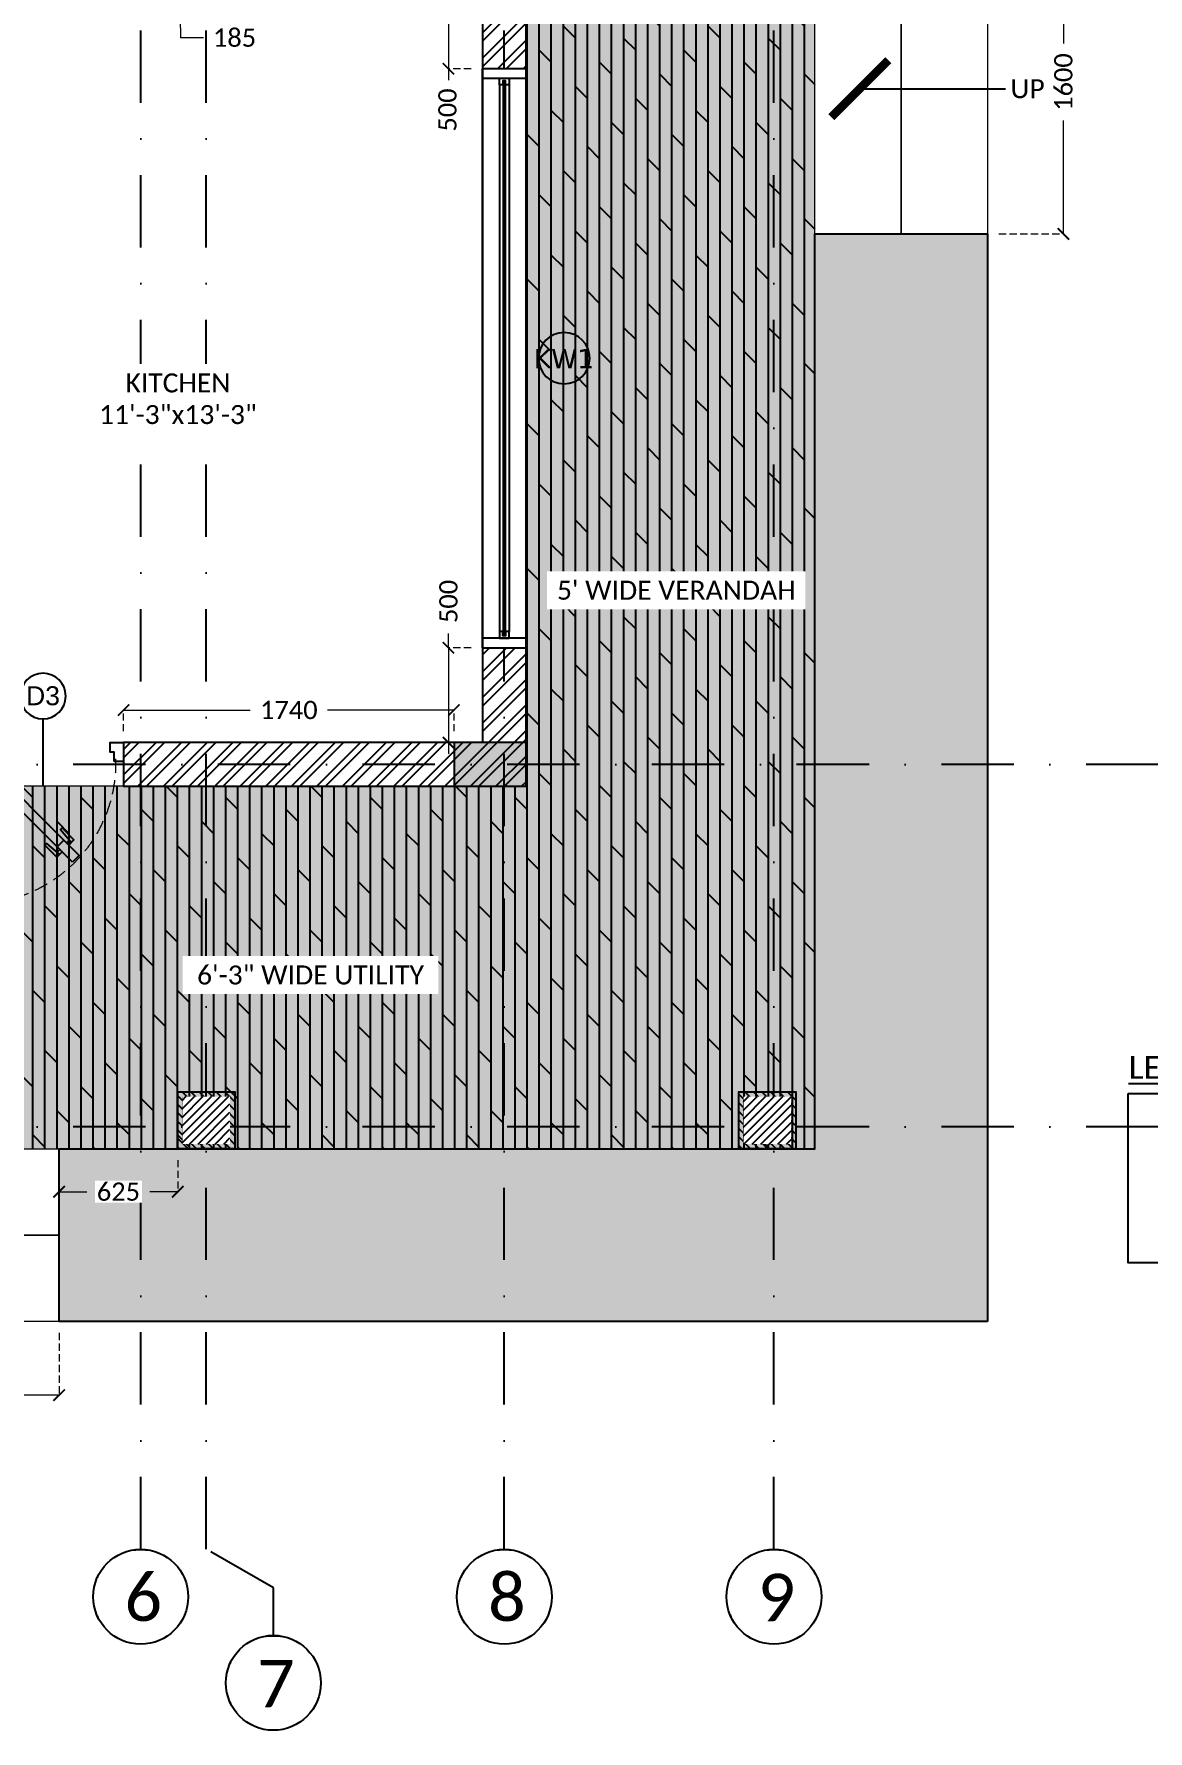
# Model space of a CAD drawing. Header units: millimetres. Extents: x -15000 to 28550, y -17045 to 28620.
# Drawn here: x 7783 to 13651, y -4978 to 3963 of the extents above; entities that cross this region are included whole.
import ezdxf
from ezdxf.enums import TextEntityAlignment as Align

# ---------------------------------------------------------------- set-up
doc = ezdxf.new("R2010")
doc.units = ezdxf.units.MM
doc.header["$LTSCALE"] = 150
for name, pattern in [('3BHK-W(SB)$0$HIDDEN', [0.375, 0.25, -0.125]), ('DASHDOTX2', [50.8, 25.4, -12.7, 0, -12.7]), ('DASHED', [0.75, 0.5, -0.25])]:
    doc.linetypes.add(name, pattern=pattern)
for name, color, linetype in [('ad-Arrow', 32, 'Continuous'), ('ad-Column', 3, 'Continuous'), ('ad-Column Hatch', 125, 'Continuous'), ('ad-Door', 11, 'Continuous'), ('ad-Elevation 10', 8, 'Continuous'), ('ad-Grid', 8, 'DASHDOTX2'), ('ad-MS Columns', 1, 'Continuous'), ('ad-RCC', 3, 'Continuous'), ('ad-RCC Hatch', 125, 'Continuous'), ('ad-Text main', 7, 'Continuous'), ('ad-Text Main_Door&window Label', 7, 'Continuous'), ('ad-Wall', 240, 'Continuous'), ('ad-Wall hatch', 8, 'Continuous')]:
    doc.layers.add(name, color=color, linetype=linetype)
doc.layers.add('ad-Dimension', color=5, linetype='Continuous', lineweight=0, true_color=0x0000ff)
doc.layers.add('ad-Glass Sectionline', color=140, linetype='Continuous', true_color=0x00bfff)
doc.layers.add('ad-Verandah', color=7, linetype='Continuous', true_color=0xa57c52)
doc.styles.add('6 U T S R N_Corridor-Basement$0$Standard', font='arial.ttf')
doc.styles.add('6 U T S R N_Typical Floor Plan$0$3BHK-E(NB)$0$grid_text', font='verdana.ttf', dxfattribs={"width": 0.9})
doc.styles.add('New Text Style', font='arial.ttf', dxfattribs={"height": 100})
doc.styles.get("Standard").update_dxf_attribs({"font": 'calibril.ttf'})
doc.dimstyles.new('A-100-DIM-INT (MM-FT)', dxfattribs={"dimscale": 50, "dimtxt": 2.4, "dimasz": 1, "dimexe": 5, "dimexo": 100, "dimgap": 1, "dimtad": 0, "dimdec": 0, "dimdsep": 46, "dimtxsty": 'Standard', "dimblk": 'ARCHTICK', "dimcen": 0.025, "dimse1": 1, "dimse2": 1, "dimclrd": 256, "dimclre": 256, "dimclrt": 256, "dimazin": 2, "dimtfac": 1, "dimtdec": 0, "dimtix": 1, "dimtmove": 2, "dimatfit": 3, "dimldrblk": 'ARCHTICK', "dimfxl": 1, "dimtolj": 1, "dimtzin": 0, "dimarcsym": 0})
doc.dimstyles.new('A-75-DIM-INT (Framing)', dxfattribs={"dimscale": 100, "dimtxt": 0.8, "dimasz": 0.5, "dimexe": 0, "dimexo": 0.5, "dimgap": 0.5, "dimtad": 0, "dimdec": 0, "dimdsep": 46, "dimtxsty": 'Standard', "dimblk": 'ARCHTICK', "dimcen": 0.025, "dimclrd": 256, "dimclre": 256, "dimclrt": 256, "dimazin": 2, "dimtfac": 1, "dimtdec": 0, "dimtmove": 1, "dimatfit": 0, "dimldrblk": 'ARCHTICK', "dimfxl": 1, "dimtfill": 1, "dimtolj": 1, "dimtzin": 0, "dimarcsym": 0})

# ---------------------------------------------------------------- blocks, each defined once
blk = doc.blocks.new('1215E_Grid')
at = {"layer": 'ad-Grid', "ltscale": 0.1}
for points in [[(9043.6, -4473.6), (9043.6, -4223.6), (8690, -4020), (8690, 14905), (9043.6, 15108.6), (9043.6, 15358.6)], [(8345, -4020), (8345, 14905)], [(10260, -4020), (10260, 14905)], [(11680, -4020), (11680, 14905)], [(13705, 115), (-1950, 115)], [(13705, -1795), (-1950, -1795)]]:
    blk.add_lwpolyline(points, dxfattribs=at)
at = {"layer": 'ad-Text main', "char_height": 250, "width": 227.385, "attachment_point": 5, "bg_fill": 2}
for s, insert in [('{\\fCalibri|b0|i0|c0|p34;6}', (8358.5, -4274)), ('{\\fCalibri|b0|i0|c0|p34;8}', (10273.5, -4274)), ('{\\fCalibri|b0|i0|c0|p34;9}', (11693.5, -4274)), ('{\\fCalibri|b0|i0|c0|p34;7}', (9057, -4727.6))]:
    blk.add_mtext(s, dxfattribs=dict(at, insert=insert))
at = {"layer": 'ad-Grid', "color": 7, "linetype": 'ByBlock'}
for centre in [(8345, -4270), (10260, -4270), (11680, -4270), (9043.6, -4723.6)]:
    blk.add_circle(centre, 250, dxfattribs=at)
blk = doc.blocks.new('_ArchTick')
at = {"color": 0, "linetype": 'ByBlock', "const_width": 0.15}
blk.add_lwpolyline([(-0.5, -0.5), (0.5, 0.5)], dxfattribs=at)
blk = doc.blocks.new('*D111')
at = {"layer": 'ad-Dimension', "lineweight": -2}
for p, q in [((9965.8, 4280), (9965.8, 4340)), ((9965.8, 4280), (9965.8, 3780)), ((9965.8, 3780), (9965.8, 3720))]:
    blk.add_line(p, q, dxfattribs=at)
at = {"layer": 'ad-Dimension', "linetype": '3BHK-W(SB)$0$HIDDEN', "lineweight": -2}
for p, q in [((10085, 4280), (9965.8, 4280)), ((10085, 3780), (9965.8, 3780))]:
    blk.add_line(p, q, dxfattribs=at)
at = {"layer": 'Defpoints', "color": 0}
for p in [(10145, 4280), (9965.8, 3780), (10145, 3780)]:
    blk.add_point(p, dxfattribs=at)
at = {"layer": 'ad-Dimension', "lineweight": -2, "xscale": 60, "yscale": 60, "zscale": 60}
for p, rotation in [((9965.8, 4280), 270), ((9965.8, 3780), 90)]:
    blk.add_blockref('_ArchTick', p, dxfattribs=dict(at, rotation=rotation))
at = {"layer": 'ad-Dimension', "insert": (9960.7, 3562.7), "char_height": 96, "attachment_point": 5, "rotation": 90, "bg_fill": 3, "box_fill_scale": 1.1, "bg_fill_color": 257, "bg_fill_transparency": 0}
blk.add_mtext('\\A1;500', dxfattribs=at)
blk = doc.blocks.new('*D112')
at = {"layer": 'ad-Dimension', "lineweight": -2}
for p, q in [((9965.8, 730), (9965.8, 805.3)), ((9965.8, 730), (9965.8, 790)), ((9965.8, 730), (9965.8, 230)), ((9965.8, 230), (9965.8, 170))]:
    blk.add_line(p, q, dxfattribs=at)
at = {"layer": 'ad-Dimension', "linetype": '3BHK-W(SB)$0$HIDDEN', "lineweight": -2}
for p, q in [((10085, 730), (9965.8, 730)), ((10085, 230), (9965.8, 230))]:
    blk.add_line(p, q, dxfattribs=at)
at = {"layer": 'Defpoints', "color": 0}
for p in [(10145, 730), (9965.8, 230), (10145, 230)]:
    blk.add_point(p, dxfattribs=at)
at = {"layer": 'ad-Dimension', "lineweight": -2, "xscale": 60, "yscale": 60, "zscale": 60}
for p, rotation in [((9965.8, 730), 270), ((9965.8, 230), 90)]:
    blk.add_blockref('_ArchTick', p, dxfattribs=dict(at, rotation=rotation))
at = {"layer": 'ad-Dimension', "insert": (9965.8, 973.6), "char_height": 96, "attachment_point": 5, "rotation": 90, "bg_fill": 3, "box_fill_scale": 1.1, "bg_fill_color": 257, "bg_fill_transparency": 0}
blk.add_mtext('\\A1;500', dxfattribs=at)
blk = doc.blocks.new('*D114')
at = {"layer": 'ad-Dimension', "linetype": '3BHK-W(SB)$0$HIDDEN', "lineweight": -2}
for p, q in [((8460, 4220), (8460, 4180.4)), ((8645, 4220), (8645, 4180.4))]:
    blk.add_line(p, q, dxfattribs=at)
at = {"layer": 'ad-Dimension', "lineweight": -2}
for p, q in [((8460, 4180.4), (8400, 4180.4)), ((8645, 4180.4), (8460, 4180.4)), ((8555.9, 3943.3), (8552.5, 4180.4)), ((8645, 4180.4), (8705, 4180.4)), ((8675.9, 3943.3), (8555.9, 3943.3))]:
    blk.add_line(p, q, dxfattribs=at)
at = {"layer": 'Defpoints', "color": 0}
for p in [(8460, 4280), (8645, 4280), (8460, 4180.4)]:
    blk.add_point(p, dxfattribs=at)
at = {"layer": 'ad-Dimension', "lineweight": -2, "xscale": 60, "yscale": 60, "zscale": 60}
blk.add_blockref('_ArchTick', (8460, 4180.4), dxfattribs=at)
at = {"layer": 'ad-Dimension', "lineweight": -2, "xscale": 60, "yscale": 60, "zscale": 60, "rotation": 180}
blk.add_blockref('_ArchTick', (8645, 4180.4), dxfattribs=at)
at = {"layer": 'ad-Dimension', "insert": (8839, 3943.3), "char_height": 96, "attachment_point": 5, "bg_fill": 3, "box_fill_scale": 1.1, "bg_fill_color": 257, "bg_fill_transparency": 0}
blk.add_mtext('\\A1;185', dxfattribs=at)
blk = doc.blocks.new('*D120')
at = {"layer": 'ad-Dimension', "linetype": '3BHK-W(SB)$0$HIDDEN', "lineweight": -2}
for p, q in [((8255, 290), (8255, 401.4)), ((9995, 290), (9995, 401.4))]:
    blk.add_line(p, q, dxfattribs=at)
at = {"layer": 'ad-Dimension', "lineweight": -2}
for p, q in [((8255, 401.4), (8921.6, 401.4)), ((9995, 401.4), (9328.4, 401.4))]:
    blk.add_line(p, q, dxfattribs=at)
at = {"layer": 'Defpoints', "color": 0}
for p in [(9995, 401.4), (8255, 230), (9995, 230)]:
    blk.add_point(p, dxfattribs=at)
at = {"layer": 'ad-Dimension', "lineweight": -2, "xscale": 60, "yscale": 60, "zscale": 60, "rotation": 180}
blk.add_blockref('_ArchTick', (8255, 401.4), dxfattribs=at)
at = {"layer": 'ad-Dimension', "lineweight": -2, "xscale": 60, "yscale": 60, "zscale": 60}
blk.add_blockref('_ArchTick', (9995, 401.4), dxfattribs=at)
at = {"layer": 'ad-Dimension', "insert": (9125, 401.4), "char_height": 96, "attachment_point": 5, "bg_fill": 3, "box_fill_scale": 1.1, "bg_fill_color": 257, "bg_fill_transparency": 0}
blk.add_mtext('\\A1;1740', dxfattribs=at)
blk = doc.blocks.new('*D125')
at = {"layer": 'ad-Dimension', "linetype": '3BHK-W(SB)$0$HIDDEN', "lineweight": -2}
for p, q in [((4385, -2880), (4385, -3207.7)), ((7915, -2880), (7915, -3207.7))]:
    blk.add_line(p, q, dxfattribs=at)
at = {"layer": 'ad-Dimension', "lineweight": -2}
for p, q in [((4385, -3207.7), (5943.8, -3207.7)), ((7915, -3207.7), (6356.2, -3207.7))]:
    blk.add_line(p, q, dxfattribs=at)
at = {"layer": 'Defpoints', "color": 0}
for p in [(4385, -2820), (7915, -2820), (7915, -3207.7)]:
    blk.add_point(p, dxfattribs=at)
at = {"layer": 'ad-Dimension', "lineweight": -2, "xscale": 60, "yscale": 60, "zscale": 60, "rotation": 180}
blk.add_blockref('_ArchTick', (4385, -3207.7), dxfattribs=at)
at = {"layer": 'ad-Dimension', "lineweight": -2, "xscale": 60, "yscale": 60, "zscale": 60}
blk.add_blockref('_ArchTick', (7915, -3207.7), dxfattribs=at)
at = {"layer": 'ad-Dimension', "insert": (6150, -3207.7), "char_height": 96, "attachment_point": 5, "bg_fill": 3, "box_fill_scale": 1.1, "bg_fill_color": 257, "bg_fill_transparency": 0}
blk.add_mtext('\\A1;3530', dxfattribs=at)
blk = doc.blocks.new('*D126')
at = {"layer": 'ad-Dimension', "linetype": '3BHK-W(SB)$0$HIDDEN', "lineweight": -2}
for p, q in [((7915, -1970), (7915, -2136.2)), ((8540, -1970), (8540, -2136.2))]:
    blk.add_line(p, q, dxfattribs=at)
at = {"layer": 'ad-Dimension', "lineweight": -2}
for p, q in [((7915, -2136.2), (8061.9, -2136.2)), ((8540, -2136.2), (8393.1, -2136.2))]:
    blk.add_line(p, q, dxfattribs=at)
at = {"layer": 'Defpoints', "color": 0}
for p in [(7915, -1910), (8540, -1910), (7915, -2136.2)]:
    blk.add_point(p, dxfattribs=at)
at = {"layer": 'ad-Dimension', "lineweight": -2, "xscale": 60, "yscale": 60, "zscale": 60, "rotation": 180}
blk.add_blockref('_ArchTick', (7915, -2136.2), dxfattribs=at)
at = {"layer": 'ad-Dimension', "lineweight": -2, "xscale": 60, "yscale": 60, "zscale": 60}
blk.add_blockref('_ArchTick', (8540, -2136.2), dxfattribs=at)
at = {"layer": 'ad-Dimension', "insert": (8227.5, -2136.2), "char_height": 96, "attachment_point": 5, "bg_fill": 3, "box_fill_scale": 1.1, "bg_fill_color": 257, "bg_fill_transparency": 0}
blk.add_mtext('\\A1;625', dxfattribs=at)
blk = doc.blocks.new('*D130')
at = {"layer": 'ad-Dimension', "linetype": '3BHK-W(SB)$0$HIDDEN', "lineweight": -2}
for p, q in [((12865, 4510), (13204.8, 4510)), ((12865, 2910), (13204.8, 2910))]:
    blk.add_line(p, q, dxfattribs=at)
at = {"layer": 'ad-Dimension', "lineweight": -2}
for p, q in [((13204.8, 4510), (13204.8, 3913.4)), ((13204.8, 2910), (13204.8, 3506.6))]:
    blk.add_line(p, q, dxfattribs=at)
at = {"layer": 'Defpoints', "color": 0}
for p in [(12805, 4510), (12805, 2910), (13204.8, 2910)]:
    blk.add_point(p, dxfattribs=at)
at = {"layer": 'ad-Dimension', "lineweight": -2, "xscale": 60, "yscale": 60, "zscale": 60}
for p, rotation in [((13204.8, 4510), 90), ((13204.8, 2910), 270)]:
    blk.add_blockref('_ArchTick', p, dxfattribs=dict(at, rotation=rotation))
at = {"layer": 'ad-Dimension', "insert": (13204.8, 3710), "char_height": 96, "attachment_point": 5, "rotation": 90, "bg_fill": 3, "box_fill_scale": 1.1, "bg_fill_color": 257, "bg_fill_transparency": 0}
blk.add_mtext('\\A1;1600', dxfattribs=at)
blk = doc.blocks.new('6 U T S R N_Typical Floor Plan$0$ad_Window Tag')
blk.add_circle((0, 0), 150)
at = {"style": '6 U T S R N_Typical Floor Plan$0$3BHK-E(NB)$0$grid_text', "width": 0.9}
blk.add_attdef('D1', text='', height=125, dxfattribs=at).set_placement((0, 0), align=Align.MIDDLE_CENTER)
blk = doc.blocks.new('zw$C7D6')
at = {"layer": 'ad-Text Main_Door&window Label'}
ref = blk.add_blockref('6 U T S R N_Typical Floor Plan$0$ad_Window Tag', (10575, 2255), dxfattribs=dict(at, xscale=-0.9, yscale=0.9, zscale=0.9))
ref.add_attrib('D1', 'KW1', dxfattribs={"height": 101.25, "rotation": 1800, "style": '6 U T S R N_Typical Floor Plan$0$3BHK-E(NB)$0$grid_text'}).set_placement((10574, 2252.9), align=Align.MIDDLE_CENTER)
at = {"layer": 'ad-Text main', "char_height": 100, "attachment_point": 5, "bg_fill": 2}
for s, insert, width in [('KITCHEN \\P11\'-3"x13\'-3"', (8541, 2041.1), 818.118), ("\\pxqc;5' WIDE VERANDAH", (11165.8, 1032.3), 1260.654), ('6\'-3" WIDE UTILITY', (9239.2, -994.8), 1246.591)]:
    blk.add_mtext(s, dxfattribs=dict(at, insert=insert, width=width))
blk = doc.blocks.new('zw$4DB2')
blk.add_wipeout([(0, 3050), (0, 0), (-230, 0), (-230, 3050)]).dxf.layer = 'ad-Elevation 10'
at = {"layer": 'ad-Elevation 10'}
for points in [[(-230, 3000), (0, 3000), (0, 3050), (-230, 3050)], [(-122, 2965), (-140, 2965), (-140, 3000), (-90, 3000), (-90, 2965), (-108, 2965), (-108, 2987), (-122, 2987)], [(-230, 50), (-230, 0), (0, 0), (0, 50)], [(-122, 85), (-140, 85), (-140, 50), (-90, 50), (-90, 85), (-108, 85), (-108, 63), (-122, 63)]]:
    blk.add_lwpolyline(points, close=True, dxfattribs=at)
for points in [[(-230, 0), (-230, 3050)], [(0, 0), (0, 3050)]]:
    blk.add_lwpolyline(points, dxfattribs=at)
at = {"layer": 'ad-Glass Sectionline'}
for points in [[(-140, 2965), (-140, 85)], [(-90, 2965), (-90, 85)]]:
    blk.add_lwpolyline(points, dxfattribs=at)
blk.add_lwpolyline([(-110, 2982.5), (-110, 65), (-120, 65), (-120, 2982.5)], close=True, dxfattribs=at)
blk = doc.blocks.new('*U431')
for p, q in [((-8.3, -111.1), (-41.7, -111.1)), ((-25, -127.8), (-25, -94.4)), ((-563.8, -513.3), (-548.9, -528.2)), ((-498.7, -578.5), (-513.6, -563.6))]:
    blk.add_line(p, q)
for points in [[(-800, -100), (-800, -50), (-778.6, -50), (-778.6, -35.7), (-778.6, 0), (-850, 0), (-850, -100)], [(-50, -100), (0, -100), (0, 0), (-71.4, 0), (-71.4, -35.7), (-71.4, -50), (-50, -50)], [(-50, -100), (-130.8, -180.8), (-166.2, -145.5), (-85.4, -64.6)], [(-130.8, -180.8), (-499.5, -549.5), (-534.9, -514.2), (-166.2, -145.5)], [(-580.3, -630.3), (-499.5, -549.5), (-534.9, -514.2), (-615.7, -595)]]:
    blk.add_lwpolyline(points, close=True)
for points in [[(-560.7, -540), (-588.2, -512.5), (-525.4, -449.7), (-517.5, -457.6), (-574.5, -526.2)], [(-525.4, -575.4), (-497.9, -602.8), (-435.1, -540), (-442.9, -532.2), (-511.5, -589.2)]]:
    blk.add_lwpolyline(points)
blk.add_circle((-25, -111.1), 11.1)
at = {"color": 8, "linetype": 'DASHED', "lineweight": 0}
blk.add_arc((-66, -108.5), 741.9, 178.18808, 271.81192, dxfattribs=at)
at = {"layer": 'ad-Text Main_Door&window Label'}
blk.add_line((-425, 125), (-425, -230), dxfattribs=at)
blk.add_circle((-425.3, 245), 120, dxfattribs=at)
at = {"layer": 'ad-Text Main_Door&window Label', "style": 'New Text Style'}
blk.add_attdef('D1', text='', height=100, dxfattribs=at).set_placement((-425.3, 245), align=Align.MIDDLE_CENTER)
blk = doc.blocks.new('zw$6EBD')
at = {"layer": 'ad-Wall hatch', "transparency": 33554610}
h = blk.add_hatch(dxfattribs=at)
h.set_pattern_fill('ANSI32', color=256, scale=10)
h.set_pattern_definition([(45, (-1721203.37, 634249.32), (-67.351921, 67.351921), []), (45, (-1721158.47, 634249.32), (-67.351921, 67.351921), [])])
h.paths.add_polyline_path([(10375, 4510), (8460, 4510), (8460, 7945), (10375, 7945), (10375, 8405), (10145, 8405), (10145, 8175), (8230, 8175), (8230, 4280), (10145, 4280), (10145, 230), (8255, 230), (8255, 0), (10375, 0)])
at = {"layer": 'ad-Door', "ltscale": 5}
ref = blk.add_blockref('*U431', (7405, 230), dxfattribs=dict(at, xscale=-1, rotation=359.9999999999999))
ref.add_attrib('D1', 'D3', dxfattribs={"layer": 'ad-Text Main_Door&window Label', "height": 100, "rotation": 360, "style": 'New Text Style'}).set_placement((7830.3, 476.8), align=Align.MIDDLE_CENTER)
at = {"rotation": 359.9999999999999}
blk.add_blockref('zw$4DB2', (10375, 730), dxfattribs=at)
at = {"layer": 'ad-Wall'}
blk.add_lwpolyline([(10375, 4510), (8460, 4510), (8460, 7945), (10375, 7945), (10375, 8405), (10145, 8405), (10145, 8175), (8230, 8175), (8230, 4280), (10145, 4280), (10145, 230), (8255, 230), (8255, 0), (10375, 0)], close=True, dxfattribs=at)
blk = doc.blocks.new('zw$B0BD')
blk.add_wipeout([(0, 0), (250, 0), (250, -250), (0, -250)])
at = {"layer": 'ad-MS Columns'}
h = blk.add_hatch(dxfattribs=at)
h.set_pattern_fill('ANSI31', color=256, scale=10)
h.set_pattern_definition([(45, (4e-12, -250), (-22.4506, 22.4506), [])])
h.paths.add_polyline_path([(0, 0), (250, 0), (250, -250), (0, -250)])
at = {"layer": 'ad-MS Columns', "const_width": 1}
blk.add_lwpolyline([(0, 0), (250, 0), (250, -250), (0, -250)], close=True, dxfattribs=at)
blk = doc.blocks.new('zw$89AB')
at = {"layer": 'ad-MS Columns'}
for p in [(-1810, -13990), (1145, -13990)]:
    blk.add_blockref('zw$B0BD', p, dxfattribs=at)
blk = doc.blocks.new('A$C42b14ea2')
at = {"layer": 'ad-RCC Hatch', "transparency": 33554687}
h = blk.add_hatch(dxfattribs=at)
h.set_pattern_fill('ANSI31', color=256, scale=10)
h.set_pattern_definition([(45, (8643.536, 7380), (-22.45064, 22.45064), [])])
h.paths.add_polyline_path([(0, 0), (300, 0), (300, 300), (0, 300)])
at = {"layer": 'ad-RCC'}
blk.add_lwpolyline([(0, 0), (300, 0), (300, 300), (0, 300)], close=True, dxfattribs=at)
blk = doc.blocks.new('zw$6AA0')
at = {"layer": 'ad-Column Hatch', "transparency": 33554687}
h = blk.add_hatch(color=256, dxfattribs=at)
h.dxf.hatch_style = 1
h.paths.add_polyline_path([(0, -230), (380, -230), (380, 0), (0, 0)])
at = {"layer": 'ad-Column'}
blk.add_lwpolyline([(0, -230), (380, -230), (380, 0), (0, 0)], close=True, dxfattribs=at)
blk = doc.blocks.new('1215E_Columns')
at = {"xscale": -1}
for p in [(8840, -1910), (11795, -1910)]:
    blk.add_blockref('A$C42b14ea2', p, dxfattribs=at)
at = {"layer": 'ad-Column', "rotation": 179.9999999999996}
blk.add_blockref('zw$6AA0', (10375, 0), dxfattribs=at)
blk = doc.blocks.new('1215E_Roof Plan')
at = {"layer": 'ad-Text main', "insert": (13880.8, -1482.1), "char_height": 120, "width": 636.754, "attachment_point": 5, "bg_fill": 2}
blk.add_mtext('{\\LLEGEND}:', dxfattribs=at)
at = {"layer": 'Defpoints'}
blk.add_lwpolyline([(13545, -1618.1), (15825.3, -1618.1), (15825.3, -2510), (13545, -2510)], close=True, dxfattribs=at)
at = {"layer": 'ad-Text main', "char_height": 100, "attachment_point": 5, "bg_fill": 2}
for s, insert, width in [('- PRIMARY ROOF', (15014.2, -1836.2), 1048.025), ('- SECONDARY ROOF', (15104.1, -2285.8), 1266.165)]:
    blk.add_mtext(s, dxfattribs=dict(at, insert=insert, width=width))
blk = doc.blocks.new('zw$F84C')
at = {"layer": 'ad-Dimension'}
dim = blk.add_linear_dim(base=(13204.8, 2910), p1=(12805, 4510), p2=(12805, 2910), angle=90, dimstyle='A-75-DIM-INT (Framing)', override={"dimscale": 120, "dimblk": 'ArchTick', "dimfxl": 10, "dimtfill": 1, "dimtfillclr": 0}, dxfattribs=at)
dim.commit()
dim.dimension.update_dxf_attribs({"geometry": '*D130', "text_midpoint": (13204.8, 3710)})
for base, p1, p2, picture, middle in [((9965.8, 3780), (10145, 4280), (10145, 3780), '*D111', (9960.7, 3562.7)), ((9965.8, 230), (10145, 730), (10145, 230), '*D112', (9972.4, 973.6))]:
    dim = blk.add_linear_dim(base=base, p1=p1, p2=p2, angle=90, dimstyle='A-75-DIM-INT (Framing)', override={"dimscale": 120, "dimfxl": 10}, dxfattribs=at)
    dim.commit()
    dim.dimension.update_dxf_attribs({"geometry": picture, "text_midpoint": middle, "dimtype": 128})
dim = blk.add_linear_dim(base=(8460, 4180.4), p1=(8645, 4280), p2=(8460, 4280), dimstyle='A-75-DIM-INT (Framing)', override={"dimscale": 120, "dimblk": 'ArchTick', "dimfxl": 10, "dimtfill": 1, "dimtfillclr": 0}, dxfattribs=at)
dim.commit()
dim.dimension.update_dxf_attribs({"geometry": '*D114', "text_midpoint": (8735.9, 3943.3), "dimtype": 128})
for base, p1, p2, picture, middle in [((7915, -2136.2), (8540, -1910), (7915, -1910), '*D126', (8227.5, -2136.2)), ((7915, -3207.7), (4385, -2820), (7915, -2820), '*D125', (6150, -3207.7))]:
    dim = blk.add_linear_dim(base=base, p1=p1, p2=p2, dimstyle='A-75-DIM-INT (Framing)', override={"dimscale": 120, "dimblk": 'ArchTick', "dimfxl": 10, "dimtfill": 1, "dimtfillclr": 0}, dxfattribs=at)
    dim.commit()
    dim.dimension.update_dxf_attribs({"geometry": picture, "text_midpoint": middle})
dim = blk.add_linear_dim(base=(9995, 401.4), p1=(8255, 230), p2=(9995, 230), dimstyle='A-75-DIM-INT (Framing)', override={"dimscale": 120, "dimblk": 'ArchTick', "dimfxl": 10, "dimtfill": 1, "dimtfillclr": 0}, dxfattribs=at)
dim.commit()
dim.dimension.update_dxf_attribs({"geometry": '*D120', "text_midpoint": (9125, 401.4)})
blk = doc.blocks.new('zw$FE9C')
at = {"transparency": 33554559}
h = blk.add_hatch(dxfattribs=at)
h.set_pattern_fill('GRASS', color=74, angle=180)
h.set_pattern_definition([(270, (12800, 2910), (17.960512, -17.960512), [4.7625, -31.158524]), (225, (12800, 2910), (17.96051, -17.96051), [4.7625, -20.6375]), (315, (12800, 2910), (17.96051, 17.96051), [4.7625, -20.6375])])
h.paths.add_polyline_path([(12805, -2820), (7915, -2820), (7915, -1910), (11895, -1910), (11895, 2910), (12805, 2910)])
h = blk.add_hatch(color=256, dxfattribs=at)
h.dxf.hatch_style = 1
h.set_gradient(color1=(153, 204, 0), color2=(63, 127, 0), tint=1, name='INVSPHERICAL')
h.paths.add_polyline_path([(12805, -2820), (7915, -2820), (7915, -1910), (11895, -1910), (11895, 2910), (12805, 2910)])
at = {"layer": 'ad-Verandah', "transparency": 33554559}
h = blk.add_hatch(color=256, dxfattribs=at)
h.dxf.hatch_style = 1
h.paths.add_polyline_path([(11895, -1910), (11895, 4510), (10375, 4510), (10375, 0), (4385, 0), (4385, -1910)])
at = {"layer": 'ad-Verandah', "transparency": 33554687}
h = blk.add_hatch(dxfattribs=at)
h.set_pattern_fill('DOLMIT', color=256, scale=10, angle=270)
h.set_pattern_definition([(270, (-416593.45, 196727.19), (63.5, -1e-14), []), (315, (-416593.45, 196727.2), (126.999913, 126.999913), [89.80256, -179.60512])])
h.paths.add_polyline_path([(11895, -1910), (11895, 4510), (10375, 4510), (10375, 0), (4385, 0), (4385, -1910)])
at = {"layer": 'ad-Elevation 10'}
blk.add_lwpolyline([(12805, -2820), (7915, -2820), (7915, -1910), (11895, -1910), (11895, 2910), (12805, 2910)], close=True, dxfattribs=at)
at = {"layer": 'ad-Verandah', "lineweight": 9}
blk.add_lwpolyline([(11895, -1910), (11895, 4510), (10375, 4510), (10375, 0), (4385, 0), (4385, -1910)], close=True, dxfattribs=at)
at = {"layer": 'ad-Verandah', "color": 33, "lineweight": 9}
for points in [[(12350, 2910), (11895, 2910), (11895, 4510), (12350, 4510)], [(12805, 2910), (12350, 2910), (12350, 4510), (12805, 4510)], [(4385, -2365), (4385, -1910), (7915, -1910), (7915, -2365)], [(4385, -2820), (4385, -2365), (7915, -2365), (7915, -2820)]]:
    blk.add_lwpolyline(points, close=True, dxfattribs=at)
at = {"layer": 'ad-Text main', "insert": (13016, 3674.3, 0), "char_height": 100, "width": 207.6, "attachment_point": 5, "style": '6 U T S R N_Corridor-Basement$0$Standard', "bg_fill": 2}
blk.add_mtext('{\\fCalibri Light|b0|i0|c0|p34;UP}', dxfattribs=at)
at = {"layer": 'ad-Arrow'}
blk.add_leader([(12132.7, 3675), (12899.3, 3675)], dimstyle='A-100-DIM-INT (MM-FT)', override={"dimscale": 1, "dimasz": 300, "dimgap": 50, "dimtad": 0}, dxfattribs=at)
blk = doc.blocks.new('1215_East Villa')
blk.add_blockref('1215E_Roof Plan', (0, 0))
at = {"layer": 'ad-Verandah'}
blk.add_blockref('zw$FE9C', (0, 0), dxfattribs=at)
at = {"layer": 'ad-Text main'}
blk.add_blockref('zw$C7D6', (0, 0), dxfattribs=at)
blk.add_blockref('zw$6EBD', (0, 0))
blk.add_blockref('1215E_Columns', (0, 0))
blk.add_blockref('zw$89AB', (10375, 12355))

msp = doc.modelspace()

# ---------------------------------------------------------------- block references
msp.add_blockref('1215E_Grid', (0, 0))

# ---------------------------------------------------------------- next in the draw order: block references
msp.add_blockref('1215_East Villa', (0, 0))

# ---------------------------------------------------------------- next in the draw order: block references
at = {"layer": 'ad-Dimension'}
msp.add_blockref('zw$F84C', (0, 0), dxfattribs=at)

doc.saveas('drawing.dxf')
